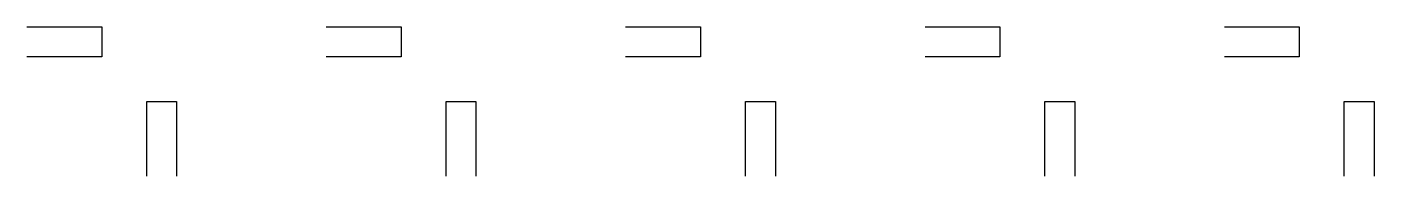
# Model space of a CAD drawing. Extents: x 10 to 100, y 10 to 20.
import ezdxf

# ---------------------------------------------------------------- set-up
doc = ezdxf.new("R2010")
doc.units = 0
doc.layers.get('0').update_dxf_attribs({"lineweight": 25, "true_color": 0xffffff})

msp = doc.modelspace()

# ---------------------------------------------------------------- linework, layer by layer
for points in [[(10, 20), (15, 20), (15, 18), (10, 18)], [(30, 20), (35, 20), (35, 18), (30, 18)], [(50, 20), (55, 20), (55, 18), (50, 18)], [(70, 20), (75, 20), (75, 18), (70, 18)], [(90, 20), (95, 20), (95, 18), (90, 18)], [(18, 10), (18, 15), (20, 15), (20, 10)], [(38, 10), (38, 15), (40, 15), (40, 10)], [(58, 10), (58, 15), (60, 15), (60, 10)], [(78, 10), (78, 15), (80, 15), (80, 10)], [(98, 10), (98, 15), (100, 15), (100, 10)]]:
    msp.add_lwpolyline(points)

doc.saveas('drawing.dxf')
